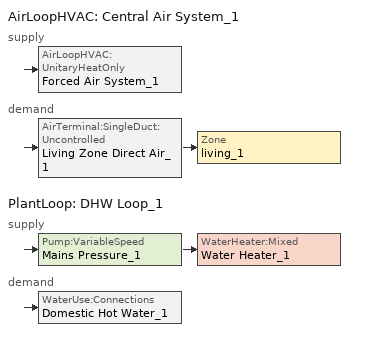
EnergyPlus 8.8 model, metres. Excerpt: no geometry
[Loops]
AirLoopHVAC 'Central Air System_1'
 supply: AirLoopHVAC:UnitaryHeatOnly 'Forced Air System_1'
 demand: AirTerminal:SingleDuct:Uncontrolled 'Living Zone Direct Air_1' > Zone 'living_1'
PlantLoop 'DHW Loop_1'
 supply: Pump:VariableSpeed 'Mains Pressure_1' > WaterHeater:Mixed 'Water Heater_1'
 demand: WaterUse:Connections 'Domestic Hot Water_1'
[EnergyManagementSystem:Sensor]
SensibleLoadPredicted_1: living_1; Zone Predicted Sensible Load to Setpoint Heat Transfer Rate
Tout_1: living_1; Zone Outdoor Air Drybulb Temperature
Tin_1: living_1; Zone Mean Air Temperature
Phiin_1: living_1; Zone Air Relative Humidity
Win_1: living_1; Zone Mean Air Humidity Ratio
Fan_RTF_Sensor_1: Supply Fan_1; Fan Runtime Fraction
HVACFanE_1: Supply Fan_1; Fan Electric Energy
Q_heat_1: Furnace Heating Coil_1; Heating Coil Gas Energy
Q_pilot_1: Furnace Heating Coil_1; Heating Coil Ancillary Gas Energy
DeliveredHeating_1: Furnace Heating Coil_1; Heating Coil Air Heating Energy
Q_WH_1: Water Heater_1; Water Heater Gas Energy
[EnergyManagementSystem:Program]
HeatingFuelConversionProgram_1: Set Q_heat_HP = 0; Set Q_heat_fb = 0; Set Q_FuelOil_1 = 0; Set Q_Propane_1 = 0; Set Q_Gas_1 = Q_heat_1 + Q_pilot_1
HeatingElectricityProgram_1: Set Q_heat_HP = 0; Set Q_heat_fb = 0; Set E_supp = 0; Set E_supp_fb = 0; Set E_mshp_fb = 0; Set E_defrost_fb = 0; Set E_Heat_1 = 0; Set E_Heat_supp_1 = 0
WaterHeatingFuelConversionProgram_1: Set Q_WH_FuelOil_1 = 0; Set Q_WH_Propane_1 = 0; Set Q_WH_Gas_1 = Q_WH_1; Set Q_Unit_oil_1 = Q_WH_FuelOil_1 + Q_H_FuelOil_1; Set Q_Unit_propane_1 = Q_WH_Propane_1 + Q_H_Propane_1
[ZoneControl:Thermostat]
living_1 Zone Thermostat: Zone=living_1; Control Type Schedule=LivingZoneControl_1; Control 1=living_1 Zone Temperature SP
[ThermostatSetpoint:SingleHeating]
living_1 Zone Temperature SP: Heating Setpoint Temperature Schedule=HeatingSetPoint_1
[WaterUse:Equipment]
Name | Peak Flow rate {m^3/s} | Flow Rate Fraction Schedule | Target Temperature Schedule
Clothes Washer_1 | 0.000673689 | ClothesWasher_1 | CWWaterTempSchedule_1
Dishwasher_1 | 0.000111604 | Dishwasher_1 | DWWaterTempSchedule
Sinks_1 | 0.000210891 | Sinks_1 | SSBWaterTempSchedule
Showers_1 | 0.000284557 | Showers_1 | SSBWaterTempSchedule
Baths_1 | 0.000488829 | Baths_1 | SSBWaterTempSchedule
[EnergyManagementSystem:OutputVariable]
Name | EMS Variable | Type of Data in Variable | Update Frequency | EMS Program or Subroutine | Units
Zone Infil Flow Rate_1 | InfilFlow_display_1 | Averaged | ZoneTimestep | InfiltrationProgram_1 | m3/s
Zone Infil/MechVent Flow Rate_1 | InfMechVent_1 | Averaged | ZoneTimestep | InfiltrationProgram_1 | m3/s
Whole House Fan Vent Flow Rate_1 | QWHV_1 | Averaged | ZoneTimestep | InfiltrationProgram_1 | m3/s
Range Hood Fan Vent Flow Rate_1 | Qrange_1 | Averaged | ZoneTimestep | InfiltrationProgram_1 | m3/s
Bath Exhaust Fan Vent Flow Rate_1 | Qbath_1 | Averaged | ZoneTimestep | InfiltrationProgram_1 | m3/s
Clothes Dryer Exhaust Fan Vent Flow Rate_1 | Qdryer_1 | Averaged | ZoneTimestep | InfiltrationProgram_1 | m3/s
Local Wind Speed_1 | VwindL_1 | Averaged | ZoneTimestep | InfiltrationProgram_1 | m/s
Zone Natural Ventilation Flow Rate_1 | NatVentFlow_1 | Averaged | ZoneTimestep | NaturalVentilationProgram_1 | m3/s
EMSDeliveredCoolingSensInclDuctsOutputVariable_1 | EMSDeliveredCoolingSensInclDucts_1 | Summed | ZoneTimestep | DeliveredHeatingCoolingProgram_1 | J
EMSDeliveredHeatingInclDuctsOutputVariable_1 | EMSDeliveredHeatingInclDucts_1 | Summed | ZoneTimestep | DeliveredHeatingCoolingProgram_1 | J
EMSDeliveredCoolingSensOutputVariable_1 | EMSDeliveredCoolingSens_1 | Summed | ZoneTimestep | DeliveredHeatingCoolingProgram_1 | J
EMSDeliveredHeatingOutputVariable_1 | EMSDeliveredHeating_1 | Summed | ZoneTimestep | DeliveredHeatingCoolingProgram_1 | J
EMSDeliveredHeatingSuppOutputVariable_1 | EMSDeliveredHeatingSupp_1 | Summed | ZoneTimestep | DeliveredHeatingCoolingProgram_1 | J
EMSDeliveredHeatingWithSuppOutputVariable_1 | EMSDeliveredHeatingWithSupp_1 | Summed | ZoneTimestep | DeliveredHeatingCoolingProgram_1 | J
EMSCoolingDuctLossesSensOutputVariable_1 | EMSCoolingDuctLossesSens_1 | Summed | ZoneTimestep | DeliveredHeatingCoolingProgram_1 | J
EMSCoolingDuctLossesLatentOutputVariable_1 | EMSCoolingDuctLossesLatent_1 | Summed | ZoneTimestep | DeliveredHeatingCoolingProgram_1 | J
EMSHeatingDuctLossesOutputVariable_1 | EMSHeatingDuctLosses_1 | Summed | ZoneTimestep | DeliveredHeatingCoolingProgram_1 | J
EMSDeliveredCoolingLatentHVACOutputVariable_1 | EMSDeliveredCoolingLatentHVAC_1 | Summed | ZoneTimestep | DeliveredHeatingCoolingProgram_1 | J
Heating HVAC Fan Pump EMS_1 | HVACFanPumpE_Heat_1 | Summed | SystemTimestep | DeliveredHeatingCoolingProgram_1 | J
Cooling HVAC Fan Pump EMS_1 | HVACFanPumpE_Cool_1 | Summed | SystemTimestep | DeliveredHeatingCoolingProgram_1 | J
EMSDeliveredCoolingLatentDehumOutputVariable_1 | EMSDeliveredCoolingLatentDehum_1 | Summed | ZoneTimestep | DeliveredHeatingCoolingProgram_1 | J
HPWH_sens_clg_OutputVariable_1 | HPWH_sens_clg_1 | Summed | ZoneTimestep | DeliveredHeatingCoolingProgram_1 | J
HPWH_lat_clg_OutputVariable_1 | HPWH_lat_clg_1 | Summed | ZoneTimestep | DeliveredHeatingCoolingProgram_1 | J
ZeroMeter | EMSZeroMeter | Summed | SystemTimestep | ZeroMeterProgram | J
Heating Electricity_1 | E_Heat_1 | Summed | SystemTimestep | HeatingElectricityProgram_1 | J
HeatingSupp Electricity_1 | E_Heat_supp_1 | Summed | SystemTimestep | HeatingElectricityProgram_1 | J
Heating FuelOil_1 | Q_FuelOil_1 | Summed | SystemTimestep | HeatingFuelConversionProgram_1 | m3
Heating Propane_1 | Q_Propane_1 | Summed | SystemTimestep | HeatingFuelConversionProgram_1 | m3
Heating Gas_1 | Q_Gas_1 | Summed | SystemTimestep | HeatingFuelConversionProgram_1 | J
Water Heating FuelOil_1 | Q_WH_FuelOil_1 | Summed | SystemTimestep | WaterHeatingFuelConversionProgram_1 | m3
Water Heating Propane_1 | Q_WH_Propane_1 | Summed | SystemTimestep | WaterHeatingFuelConversionProgram_1 | m3
Water Heating Gas_1 | Q_WH_Gas_1 | Summed | SystemTimestep | WaterHeatingFuelConversionProgram_1 | J
Unit oil_1 | Q_Unit_oil_1 | Summed | SystemTimestep | WaterHeatingFuelConversionProgram_1 | m3
Unit propane_1 | Q_Unit_propane_1 | Summed | SystemTimestep | WaterHeatingFuelConversionProgram_1 | m3
[EnergyManagementSystem:GlobalVariable]
DuctLeakSupplyFanEquivalent_1: DuctLeakExhaustFanEquivalent_1
[AirLoopHVAC]
Central Air System_1: Design Supply Air Flow rate {m^3/s}=0.164167
[AirLoopHVAC:UnitaryHeatOnly]
Forced Air System_1: Availability Schedule=AlwaysOn; Supply Air Fan Operating Mode Schedule=SupplyFanOperation_1; Maximum Supply Air Temperature {C}=48.8889; Supply Air Flow Rate {m^3/s}=0.164167; Controlling Zone or Thermostat Location=living_1; Supply Fan=Supply Fan_1; Fan Placement=BlowThrough; Heating Coil=Furnace Heating Coil_1
[Coil:Heating:Fuel]
Furnace Heating Coil_1: Availability Schedule=HeatingSeasonSchedule; Fuel Type=NaturalGas; Burner Efficiency=0.95; Nominal Capacity {W}=4617.6; Parasitic Electric Load=0; Parasitic Fuel Load=0
[Fan:OnOff]
Supply Fan_1: Availability Schedule=SupplyFanAvailability_1; Fan Efficiency=0.117562; Pressure Rise {Pa}=124.55; Maximum Flow Rate {m^3/s}=0.164172; Motor Efficiency=1; Motor In Airstream Fraction=1
[WaterUse:Storage]
Condensate Tank 1_1: Water Quality Subcategory=CC2 Condensate Drain Tank; Maximum Capacity {m3}=2; Initial Volume {m3}=0; Type of Supply Controlled by Float Valve=None; Water Thermal Mode=ScheduledTemperature; Water Temperature Schedule=DWWaterTempSchedule; Ambient Temperature Indicator=Zone; Zone=dummy
[AirTerminal:SingleDuct:Uncontrolled]
Living Zone Direct Air_1: Availability Schedule=AlwaysOn; Maximum Flow Rate {m^3/s}=0.164167
[AirLoopHVAC:ReturnPlenum]
Return Plenum_1: Zone=RA Duct Zone_1
[Zone equipment]
living_1: Living Zone Direct Air_1
[Sizing:Plant]
DHW Loop_1: Loop Type=Heating; Design Loop Exit Temperature {C}=52.6667; Loop Design Temperature Difference {deltaC}=5.55556
[PlantLoop]
DHW Loop_1: Fluid Type=Water; Plant Equipment Operation Scheme=DHW Loop Operation_1; Maximum Loop Temperature {C}=100; Minimum Loop Temperature {C}=0; Maximum Loop Flow Rate {m^3/s}  (This size represents the physical limitations to flow due to losses in the piping system. For BEopt we assume that the pipes are always adequately sized)=0.01; Minimum Loop Flow Rate {m^3/s}=0; Plant Loop Volume {m^3}=0.003; Load Distribution Scheme=Optimal
[PlantEquipmentOperationSchemes]
DHW Loop Operation_1: Control Scheme 1=DHW Control Scheme_1; Control Scheme 1 Schedule=AlwaysOn
[PlantEquipmentOperation:HeatingLoad]
DHW Control Scheme_1: Load Range 1 Lower Limit {W}=0; Load Range 1 Upper Limit {W}=1000000000000000; Priority Control 1 Equip List=DHW Plant Equipment_1
[Pump:VariableSpeed]
Mains Pressure_1: Design Flow Rate {m^3/s}=0.01; Rated Pump Head {Pa}=1; Rated Power Consumption {W}=0; Motor Efficiency=1; Fraction of Motor Inefficiencies to Fluid Stream=0; Coefficient 1 of the Part Load Performance Curve=0; Coefficient 2 of the Part Load Performance Curve=1; Coefficient 3 of the Part Load Performance Curve=0; Coefficient 4 of the Part Load Performance Curve=0; Minimum Flow Rate {m^3/s}=0; Pump Control Type=Intermittent
[PlantEquipmentList]
DHW Plant Equipment_1: Water Heater_1
[WaterHeater:Mixed]
Water Heater_1: 0.143846, WaterHeaterSP1Schedule, 2, 99, Cycle, 11724, 0, 0, 0, NaturalGas, 0.773298, 0, Electricity, 0, 0, Electricity, 0, Zone, living_1, 4.15693, 0.64, 4.15693, 1, 1, 1, autosize, 1.5
[SetpointManager:Scheduled]
DHW Loop Setpoint Manager_1: Control Variable=Temperature; Schedule=DHWSupplySetpoint; Setpoint Node or NodeList=DHW Supply Outlet Node_1
[WaterUse:Connections]
Domestic Hot Water_1: Drain Water Heat Exchanger Type=None; Water Use Equipment 1=Sinks_1; Water Use Equipment 2=Showers_1; Water Use Equipment 3=Clothes Washer_1; Water Use Equipment 4=Dishwasher_1; Water Use Equipment 5=Baths_1
[Schedule:Constant]
Name | Schedule Type | Hourly Value
AlwaysOn; SupplyFanAvailability_1 | FRACTION | 1
CWWaterTempSchedule_1 | TEMPERATURE | 33.6111
DHWSupplySetpoint; WaterHeaterSP1Schedule | TEMPERATURE | 52.6667
DWWaterTempSchedule | TEMPERATURE | 51.6667
LivingZoneControl_1 | MULTIPLIER | 1
SSBWaterTempSchedule | TEMPERATURE | 43.3333
SupplyFanOperation_1 | MULTIPLIER | 0
[Schedule:Day:Hourly]
HeatingSeasonSchedule01d; HeatingSeasonSchedule02d; HeatingSeasonSchedule03d; HeatingSeasonSchedule04d; HeatingSeasonSchedule05d; HeatingSeasonSchedule06d; HeatingSeasonSchedule10d; HeatingSeasonSchedule11d; HeatingSeasonSchedule12d: ON/OFF, 1, 1, 1, 1, 1, 1, 1, 1, 1, 1, 1, 1, 1, 1, 1, 1, 1, 1, 1, 1, 1, 1, 1, 1
HeatingSeasonSchedule07d; HeatingSeasonSchedule08d; HeatingSeasonSchedule09d: ON/OFF, 0, 0, 0, 0, 0, 0, 0, 0, 0, 0, 0, 0, 0, 0, 0, 0, 0, 0, 0, 0, 0, 0, 0, 0
HeatingSetPointDesignDay_1; HeatingSetPointWeekday_1; HeatingSetPointWeekend_1: TEMPERATURE, 21.1111, 21.1111, 21.1111, 21.1111, 21.1111, 21.1111, 21.1111, 21.1111, 21.1111, 21.1111, 21.1111, 21.1111, 21.1111, 21.1111, 21.1111, 21.1111, 21.1111, 21.1111, 21.1111, 21.1111, 21.1111, 21.1111, 21.1111, 21.1111
[Schedule:Week:Compact]
HeatingSeasonSchedule01: For: Weekdays, HeatingSeasonSchedule01d, For: CustomDay1, HeatingSeasonSchedule01d, For: CustomDay2, HeatingSeasonSchedule01d, For: AllOtherDays, HeatingSeasonSchedule01d
HeatingSeasonSchedule02: For: Weekdays, HeatingSeasonSchedule02d, For: CustomDay1, HeatingSeasonSchedule02d, For: CustomDay2, HeatingSeasonSchedule02d, For: AllOtherDays, HeatingSeasonSchedule02d
HeatingSeasonSchedule03: For: Weekdays, HeatingSeasonSchedule03d, For: CustomDay1, HeatingSeasonSchedule03d, For: CustomDay2, HeatingSeasonSchedule03d, For: AllOtherDays, HeatingSeasonSchedule03d
HeatingSeasonSchedule04: For: Weekdays, HeatingSeasonSchedule04d, For: CustomDay1, HeatingSeasonSchedule04d, For: CustomDay2, HeatingSeasonSchedule04d, For: AllOtherDays, HeatingSeasonSchedule04d
HeatingSeasonSchedule05: For: Weekdays, HeatingSeasonSchedule05d, For: CustomDay1, HeatingSeasonSchedule05d, For: CustomDay2, HeatingSeasonSchedule05d, For: AllOtherDays, HeatingSeasonSchedule05d
HeatingSeasonSchedule06: For: Weekdays, HeatingSeasonSchedule06d, For: CustomDay1, HeatingSeasonSchedule06d, For: CustomDay2, HeatingSeasonSchedule06d, For: AllOtherDays, HeatingSeasonSchedule06d
HeatingSeasonSchedule07: For: Weekdays, HeatingSeasonSchedule07d, For: CustomDay1, HeatingSeasonSchedule07d, For: CustomDay2, HeatingSeasonSchedule07d, For: AllOtherDays, HeatingSeasonSchedule07d
HeatingSeasonSchedule08: For: Weekdays, HeatingSeasonSchedule08d, For: CustomDay1, HeatingSeasonSchedule08d, For: CustomDay2, HeatingSeasonSchedule08d, For: AllOtherDays, HeatingSeasonSchedule08d
HeatingSeasonSchedule09: For: Weekdays, HeatingSeasonSchedule09d, For: CustomDay1, HeatingSeasonSchedule09d, For: CustomDay2, HeatingSeasonSchedule09d, For: AllOtherDays, HeatingSeasonSchedule09d
HeatingSeasonSchedule10: For: Weekdays, HeatingSeasonSchedule10d, For: CustomDay1, HeatingSeasonSchedule10d, For: CustomDay2, HeatingSeasonSchedule10d, For: AllOtherDays, HeatingSeasonSchedule10d
HeatingSeasonSchedule11: For: Weekdays, HeatingSeasonSchedule11d, For: CustomDay1, HeatingSeasonSchedule11d, For: CustomDay2, HeatingSeasonSchedule11d, For: AllOtherDays, HeatingSeasonSchedule11d
HeatingSeasonSchedule12: For: Weekdays, HeatingSeasonSchedule12d, For: CustomDay1, HeatingSeasonSchedule12d, For: CustomDay2, HeatingSeasonSchedule12d, For: AllOtherDays, HeatingSeasonSchedule12d
HeatingSetPointWeek_1: For: Weekdays, HeatingSetPointWeekday_1, For: CustomDay1, HeatingSetPointWeekday_1, For: CustomDay2, HeatingSetPointWeekend_1, For: WinterDesignDay, HeatingSetPointDesignDay_1, For: AllOtherDays, HeatingSetPointWeekend_1
[Schedule:Year]
HeatingSeasonSchedule: ON/OFF, HeatingSeasonSchedule01, 1, 1, 1, 31, HeatingSeasonSchedule02, 2, 1, 2, 28, HeatingSeasonSchedule03, 3, 1, 3, 31, HeatingSeasonSchedule04, 4, 1, 4, 30, HeatingSeasonSchedule05, 5, 1, 5, 31, HeatingSeasonSchedule06, 6, 1, 6, 30, HeatingSeasonSchedule07, 7, 1, 7, 31, HeatingSeasonSchedule08, 8, 1, 8, 31, HeatingSeasonSchedule09, 9, 1, 9, 30, HeatingSeasonSchedule10, 10, 1, 10, 31, HeatingSeasonSchedule11, 11, 1, 11, 30, HeatingSeasonSchedule12, 12, 1, 12, 31
HeatingSetPoint_1: TEMPERATURE, HeatingSetPointWeek_1, 1, 1, 12, 31
[Schedule:File] Name of File=C:\Users\nathan.oliver\Documents\BEopt_2.8.0\TEMP1\DHW_3bed_unit0_10min.csv; Rows to skip at top=1; Number of hours of data=8760; Column separator=Comma; Interpolate to Timestep=No; Minutes per Item=10
Name | Column Number
Baths_1 | 5
ClothesWasher_1 | 3
Dishwasher_1 | 4
Showers_1 | 1
Sinks_1 | 2
